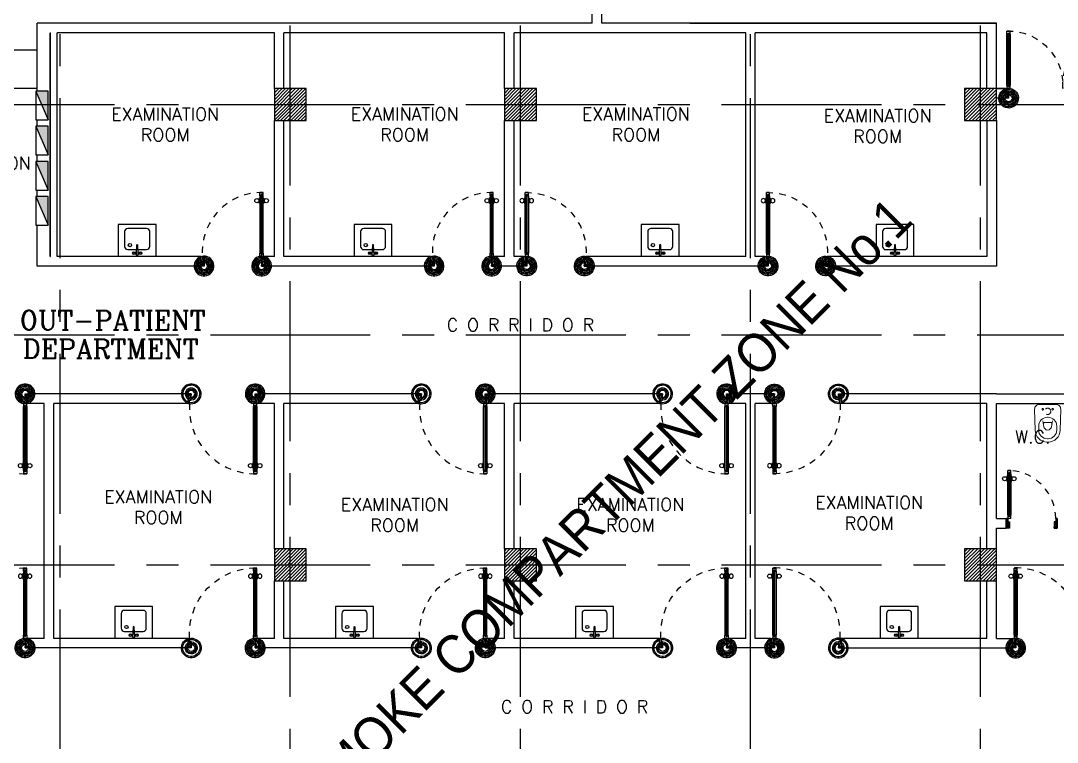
# Model space of a CAD drawing. Extents: x 417819.9 to 417911.9, y 43448 to 43539.2.
# Drawn here: x 417841.64 to 417857.86, y 43471.3 to 43482.59 of the extents above; entities that cross this region are included whole.
import ezdxf
from ezdxf.enums import TextEntityAlignment as Align

# ---------------------------------------------------------------- set-up
doc = ezdxf.new("R2010")
doc.units = 0
doc.header["$MEASUREMENT"] = 0
for name, pattern in [('CENTERX2', [4, 2.5, -0.5, 0.5, -0.5]), ('HIDDEN', [0.375, 0.25, -0.125]), ('HIDDEN2', [0.1875, 0.125, -0.0625])]:
    doc.linetypes.add(name, pattern=pattern)
doc.layers.get('0').update_dxf_attribs({"linetype": 'CONTINUOUS'})
for name, color, linetype in [('AXES', 11, 'CENTERX2'), ('COL', 2, 'CONTINUOUS'), ('COUNTER', 5, 'CONTINUOUS'), ('DOOR', 4, 'CONTINUOUS'), ('E-PANELBX', 3, 'CONTINUOUS'), ('FIX', 3, 'CONTINUOUS'), ('HAT', 8, 'CONTINUOUS'), ('ME-FIX', 3, 'CONTINUOUS'), ('RM-NAME', 2, 'CONTINUOUS'), ('TXT1', 2, 'CONTINUOUS'), ('WALL', 2, 'CONTINUOUS')]:
    doc.layers.add(name, color=color, linetype=linetype)
doc.styles.add('ROMANC', font='romanc', dxfattribs={"height": 0.1})
doc.styles.add('ROMANS', font='ROMANS.shx', dxfattribs={"width": 0.6})
doc.styles.add('TTXT', font='swisse.ttf', dxfattribs={"width": 0.6})

# ---------------------------------------------------------------- blocks, each defined once
blk = doc.blocks.new('A$C74DC60CF')
at = {"layer": 'DOOR', "color": 0, "linetype": 'ByBlock'}
for p, q in [((65, 1155), (65, 1090)), ((74, 1155), (65, 1155)), ((74, 1078), (74, 1168)), ((81, 1168), (74, 1168)), ((74, 1155), (74, 1090)), ((81, 1200), (81, 1250)), ((131, 1250), (81, 1250)), ((81, 1250), (131, 1250)), ((81, 1200), (98, 1200)), ((98, 1200), (98, 1220)), ((98, 1220), (114, 1220)), ((114, 1200), (114, 1220)), ((114, 1200), (131, 1200)), ((131, 1200), (131, 1250)), ((131, 1168), (138, 1168)), ((138, 1078), (138, 1168)), ((138, 1155), (138, 1090)), ((138, 1155), (147, 1155)), ((147, 1155), (147, 1090)), ((74, 1090), (65, 1090)), ((81, 1078), (74, 1078)), ((131, 1078), (138, 1078)), ((138, 1090), (147, 1090)), ((98, 200), (81, 200)), ((81, 200), (81, 150)), ((98, 180), (98, 200)), ((114, 180), (98, 180)), ((131, 200), (114, 200)), ((114, 200), (114, 180)), ((131, 150), (131, 200)), ((56, 150), (56, 0)), ((56, 150), (81, 150)), ((106, 0), (56, 0)), ((131, 150), (81, 150)), ((81, 150), (81, 100)), ((81, 100), (106, 100)), ((106, 100), (106, 0)), ((1131, 100), (1106, 100)), ((1106, 100), (1106, 0)), ((1131, 150), (1131, 100)), ((1156, 150), (1131, 150)), ((1156, 150), (1156, 0)), ((1156, 0), (1156, 150)), ((1106, 0), (1156, 0))]:
    blk.add_line(p, q, dxfattribs=at)
at = {"layer": 'DOOR', "linetype": 'ByBlock'}
for p, q in [((81, 200), (81, 1200)), ((98, 200), (98, 1200)), ((114, 200), (114, 1200)), ((131, 1200), (131, 200))]:
    blk.add_line(p, q, dxfattribs=at)
at = {"layer": 'DOOR', "color": 9, "linetype": 'ByBlock'}
for p, q in [((106, 0), (56, 114)), ((106, 0), (56, 40)), ((106, 0), (93, 100)), ((1106, 0), (1156, 114)), ((1106, 0), (1119, 100)), ((1106, 0), (1156, 40))]:
    blk.add_line(p, q, dxfattribs=at)
at = {"layer": 'DOOR', "color": 0, "linetype": 'ByBlock'}
for centre in [(32, 1123), (179, 1123)]:
    blk.add_circle(centre, 32.4, dxfattribs=at)
at = {"layer": 'DOOR', "linetype": 'HIDDEN', "ltscale": 0.5}
blk.add_arc((106, 223), 1028, 355.9414, 91.3941, dxfattribs=at)
at = {"layer": 'DOOR', "color": 9, "linetype": 'ByBlock'}
for centre, radius, start, end in [((106, 0), 154, 103.7142, 108.8947), ((106, 0), 134, 100.72, 111.8402), ((106, 0), 114, 102.6226, 115.9162), ((106, 0), 94.4, 90, 121.9818), ((106, 0), 74.4, 90, 132.2236), ((106, 0), 54.4, 90, 156.7926), ((106, 0), 34.4, 90, 180), ((106, 0), 14.4, 90, 180), ((1106, 0), 94.4, 58.0182, 90), ((1106, 0), 74.4, 47.7764, 90), ((1106, 0), 54.4, 23.2074, 90), ((1106, 0), 34.4, 0, 90), ((1106, 0), 14.4, 0, 90), ((1106, 0), 134, 68.1598, 79.28), ((1106, 0), 154, 71.1053, 76.2858)]:
    blk.add_arc(centre, radius, start, end, dxfattribs=at)
blk = doc.blocks.new('RM1')
at = {"layer": 'RM-NAME', "style": 'ROMANS'}
for tag, p in [('ROOMNAME1', (0, 324)), ('ROOMNAME2', (0, 0))]:
    blk.add_attdef(tag, text='', height=200, dxfattribs=at).set_placement(p, align=Align.MIDDLE)
blk = doc.blocks.new('*X763')
at = {"color": 0}
for p, q in [((49339, 17891), (49810, 18361)), ((49339, 17944), (49757, 18361)), ((49339, 17997), (49704, 18361)), ((49339, 18050), (49650, 18361)), ((49339, 18103), (49597, 18361)), ((49339, 18156), (49544, 18361)), ((49339, 18209), (49491, 18361)), ((49339, 18262), (49438, 18361)), ((49339, 18315), (49385, 18361)), ((49363, 17861), (49839, 18338)), ((49416, 17861), (49839, 18285)), ((49469, 17861), (49839, 18232)), ((49522, 17861), (49839, 18179)), ((49575, 17861), (49839, 18125)), ((49628, 17861), (49839, 18072)), ((49681, 17861), (49839, 18019)), ((49734, 17861), (49839, 17966)), ((49787, 17861), (49839, 17913))]:
    blk.add_line(p, q, dxfattribs=at)
blk = doc.blocks.new('COL50')
at = {"layer": 'COL'}
blk.add_lwpolyline([(-250, 250), (-250, -250), (250, -250), (250, 250)], close=True, dxfattribs=at)
blk = doc.blocks.new('*X762')
at = {"color": 0}
for p, q in [((49339, 25103), (49797, 25561)), ((49339, 25156), (49744, 25561)), ((49339, 25209), (49691, 25561)), ((49339, 25262), (49638, 25561)), ((49339, 25315), (49585, 25561)), ((49339, 25368), (49532, 25561)), ((49339, 25421), (49479, 25561)), ((49339, 25474), (49426, 25561)), ((49339, 25527), (49373, 25561)), ((49350, 25061), (49839, 25550)), ((49403, 25061), (49839, 25497)), ((49456, 25061), (49839, 25444)), ((49509, 25061), (49839, 25391)), ((49562, 25061), (49839, 25338)), ((49615, 25061), (49839, 25285)), ((49668, 25061), (49839, 25232)), ((49721, 25061), (49839, 25179)), ((49774, 25061), (49839, 25126)), ((49827, 25061), (49839, 25073))]:
    blk.add_line(p, q, dxfattribs=at)
blk = doc.blocks.new('*X768')
at = {"color": 0}
for p, q in [((38539, 17909), (38991, 18361)), ((38539, 17962), (38938, 18361)), ((38539, 18015), (38885, 18361)), ((38539, 18068), (38832, 18361)), ((38539, 18122), (38779, 18361)), ((38539, 18175), (38726, 18361)), ((38539, 18228), (38673, 18361)), ((38539, 18281), (38620, 18361)), ((38539, 18334), (38567, 18361)), ((38544, 17861), (39039, 18356)), ((38597, 17861), (39039, 18303)), ((38650, 17861), (39039, 18250)), ((38703, 17861), (39039, 18197)), ((38756, 17861), (39039, 18144)), ((38809, 17861), (39039, 18091)), ((38862, 17861), (39039, 18038)), ((38915, 17861), (39039, 17985)), ((38968, 17861), (39039, 17932)), ((39021, 17861), (39039, 17879))]:
    blk.add_line(p, q, dxfattribs=at)
blk = doc.blocks.new('*X769')
at = {"color": 0}
for p, q in [((38539, 25069), (39031, 25561)), ((38539, 25122), (38978, 25561)), ((38539, 25175), (38925, 25561)), ((38539, 25228), (38872, 25561)), ((38539, 25281), (38819, 25561)), ((38539, 25334), (38766, 25561)), ((38539, 25387), (38713, 25561)), ((38539, 25440), (38660, 25561)), ((38539, 25493), (38607, 25561)), ((38539, 25546), (38554, 25561)), ((38584, 25061), (39039, 25516)), ((38637, 25061), (39039, 25463)), ((38690, 25061), (39039, 25410)), ((38744, 25061), (39039, 25357)), ((38797, 25061), (39039, 25304)), ((38850, 25061), (39039, 25251)), ((38903, 25061), (39039, 25198)), ((38956, 25061), (39039, 25145)), ((39009, 25061), (39039, 25092))]:
    blk.add_line(p, q, dxfattribs=at)
blk = doc.blocks.new('*X767')
at = {"color": 0}
for p, q in [((42139, 17903), (42597, 18361)), ((42139, 17956), (42544, 18361)), ((42139, 18009), (42491, 18361)), ((42139, 18062), (42438, 18361)), ((42139, 18115), (42385, 18361)), ((42139, 18168), (42332, 18361)), ((42139, 18221), (42279, 18361)), ((42139, 18274), (42226, 18361)), ((42139, 18327), (42173, 18361)), ((42150, 17861), (42639, 18350)), ((42203, 17861), (42639, 18297)), ((42256, 17861), (42639, 18244)), ((42309, 17861), (42639, 18191)), ((42362, 17861), (42639, 18138)), ((42415, 17861), (42639, 18085)), ((42468, 17861), (42639, 18032)), ((42521, 17861), (42639, 17979)), ((42574, 17861), (42639, 17926)), ((42627, 17861), (42639, 17873))]:
    blk.add_line(p, q, dxfattribs=at)
blk = doc.blocks.new('*X766')
at = {"color": 0}
for p, q in [((42139, 25063), (42638, 25561)), ((42139, 25116), (42585, 25561)), ((42139, 25169), (42532, 25561)), ((42139, 25222), (42479, 25561)), ((42139, 25275), (42425, 25561)), ((42139, 25328), (42372, 25561)), ((42139, 25381), (42319, 25561)), ((42139, 25434), (42266, 25561)), ((42139, 25487), (42213, 25561)), ((42139, 25540), (42160, 25561)), ((42191, 25061), (42639, 25510)), ((42244, 25061), (42639, 25457)), ((42297, 25061), (42639, 25403)), ((42350, 25061), (42639, 25350)), ((42403, 25061), (42639, 25297)), ((42456, 25061), (42639, 25244)), ((42509, 25061), (42639, 25191)), ((42562, 25061), (42639, 25138)), ((42615, 25061), (42639, 25085))]:
    blk.add_line(p, q, dxfattribs=at)
blk = doc.blocks.new('WC')
at = {"layer": 'FIX', "lineweight": 20}
for p, q in [((339, 5), (339, -5)), ((395, 76), (490, 60)), ((475, 141), (538, 141)), ((534, 24), (540, 0)), ((540, 0), (534, -24)), ((674, 5), (674, -5)), ((490, -60), (395, -76)), ((538, -141), (475, -141)), ((213, -204), (210, -204))]:
    blk.add_line(p, q, dxfattribs=at)
at = {"layer": 'FIX', "linetype": 'Continuous', "lineweight": 20}
blk.add_line((420, -47), (420, 45), dxfattribs=at)
at = {"layer": 'FIX', "lineweight": 20}
for points in [[(210, -204, -0.414214), (137, -131), (137, 0), (137, 131, -0.414214), (210, 204)], [(727, -5), (727, 5, 0.414214), (538, 194), (210, 204)], [(727, 5), (727, -5, -0.414214), (538, -194), (210, -204)]]:
    blk.add_lwpolyline(points, format="xyb", dxfattribs=at)
at = {"layer": 'FIX', "linetype": 'HIDDEN2', "lineweight": 20, "ltscale": 0.3}
blk.add_circle((245, 0), 49.8, dxfattribs=at)
at = {"layer": 'FIX', "linetype": 'HIDDEN', "lineweight": 20, "ltscale": 0.05}
for centre in [(213, 78), (213, -77)]:
    blk.add_circle(centre, 11.6, dxfattribs=at)
at = {"layer": 'FIX', "lineweight": 20}
for centre, radius, start, end in [((475, 5), 136, 90, 180), ((464, -18), 82, 51.0758, 71.504), ((473, -7), 68.2, 27.1532, 51.0758), ((538, 5), 136, 360, 90), ((475, -5), 136, 180, 270), ((464, 18), 82, 288.496, 308.9242), ((473, 7), 68.2, 308.9242, 332.8468), ((538, -5), 136, 270, 0)]:
    blk.add_arc(centre, radius, start, end, dxfattribs=at)
at = {"layer": 'FIX', "linetype": 'Continuous', "lineweight": 20}
for centre, start, end in [((443, 46), 88.3879, 182.3338), ((442, -46), 177.6662, 271.6121)]:
    blk.add_arc(centre, 22.3, start, end, dxfattribs=at)
blk = doc.blocks.new('A$C272A55A0')
at = {"layer": 'DOOR', "color": 0, "linetype": 'ByBlock'}
for p, q in [((0, 900), (0, 1050)), ((50, 1050), (0, 1050)), ((50, 950), (50, 1050)), ((1750, 950), (1750, 1050)), ((1750, 1050), (1800, 1050)), ((1800, 1050), (1800, 900)), ((0, 900), (25, 900)), ((25, 950), (50, 950)), ((25, 900), (25, 950)), ((75, 900), (25, 900)), ((25, 850), (25, 900)), ((42, 850), (25, 850)), ((58, 870), (42, 870)), ((42, 870), (42, 850)), ((58, 850), (58, 870)), ((75, 850), (58, 850)), ((75, 900), (75, 850)), ((1725, 900), (1775, 900)), ((1725, 900), (1725, 850)), ((1725, 850), (1742, 850)), ((1742, 870), (1758, 870)), ((1742, 850), (1742, 870)), ((1775, 950), (1750, 950)), ((1758, 870), (1758, 850)), ((1758, 850), (1775, 850)), ((1775, 900), (1775, 950)), ((1800, 900), (1775, 900)), ((1775, 850), (1775, 900)), ((1725, 173), (1718, 173)), ((1718, 173), (1718, 83)), ((1775, 173), (1782, 173)), ((1782, 173), (1782, 83)), ((25, 50), (42, 50)), ((25, 50), (25, 0)), ((25, 0), (75, 0)), ((75, 0), (25, 0)), ((42, 50), (42, 30)), ((42, 30), (58, 30)), ((58, 50), (75, 50)), ((58, 50), (58, 30)), ((75, 50), (75, 0)), ((1718, 160), (1709, 160)), ((1709, 95), (1709, 160)), ((1718, 95), (1709, 95)), ((1718, 95), (1718, 160)), ((1725, 83), (1718, 83)), ((1742, 50), (1725, 50)), ((1725, 50), (1725, 0)), ((1775, 0), (1725, 0)), ((1725, 0), (1775, 0)), ((1742, 50), (1742, 30)), ((1758, 30), (1742, 30)), ((1775, 50), (1758, 50)), ((1758, 50), (1758, 30)), ((1775, 83), (1782, 83)), ((1775, 50), (1775, 0)), ((1782, 160), (1791, 160)), ((1782, 95), (1782, 160)), ((1782, 95), (1791, 95)), ((1791, 95), (1791, 160))]:
    blk.add_line(p, q, dxfattribs=at)
at = {"layer": 'DOOR', "color": 9, "linetype": 'ByBlock'}
for p, q in [((50, 1050), (0, 1010)), ((50, 1050), (0, 937)), ((50, 1050), (37, 950)), ((1750, 1050), (1800, 1010)), ((1750, 1050), (1800, 937)), ((1750, 1050), (1763, 950))]:
    blk.add_line(p, q, dxfattribs=at)
at = {"layer": 'DOOR', "linetype": 'ByBlock'}
for p, q in [((25, 850), (25, 50)), ((42, 850), (42, 50)), ((58, 850), (58, 50)), ((75, 50), (75, 850)), ((1725, 50), (1725, 850)), ((1742, 850), (1742, 50)), ((1758, 850), (1758, 50)), ((1775, 850), (1775, 50))]:
    blk.add_line(p, q, dxfattribs=at)
at = {"layer": 'DOOR', "color": 0, "linetype": 'ByBlock'}
for centre in [(1676, 128), (1824, 128)]:
    blk.add_circle(centre, 32.4, dxfattribs=at)
at = {"layer": 'DOOR', "color": 9, "linetype": 'ByBlock'}
for centre, radius, start, end in [((50, 1050), 54.4, 203.2074, 270), ((50, 1050), 74.4, 227.7764, 270), ((50, 1050), 34.4, 180, 270), ((50, 1050), 14.4, 180, 270), ((1750, 1050), 14.4, 270, 0), ((1750, 1050), 34.4, 270, 0), ((1750, 1050), 54.4, 270, 336.7926), ((1750, 1050), 74.4, 270, 312.2236), ((50, 1050), 94.4, 238.0182, 270), ((50, 1050), 114, 244.0838, 257.3774), ((50, 1050), 134, 248.1598, 259.28), ((50, 1050), 154, 251.1053, 256.2858), ((1750, 1050), 94.4, 270, 301.9818), ((1750, 1050), 114, 282.6226, 295.9162), ((1750, 1050), 134, 280.72, 291.8402), ((1750, 1050), 154, 283.7142, 288.8947)]:
    blk.add_arc(centre, radius, start, end, dxfattribs=at)
at = {"layer": 'DOOR', "linetype": 'HIDDEN', "ltscale": 0.5}
for centre, start, end in [((50, 851), 268.3174, 3.2965), ((1750, 851), 176.7035, 271.6826)]:
    blk.add_arc(centre, 851, start, end, dxfattribs=at)
at = {"layer": 'WALL', "linetype": 'ByBlock'}
blk.add_line((1800, 900), (1800, 1050), dxfattribs=at)
blk = doc.blocks.new('DOOR80')
at = {"layer": 'DOOR', "color": 7, "linetype": 'ByBlock'}
for p, q in [((-150, 800), (0, 800)), ((-150, 800), (-150, 775)), ((0, 800), (-150, 800)), ((-150, 775), (-100, 775)), ((0, 750), (-114, 800)), ((-100, 775), (-100, 750)), ((0, 750), (-100, 763)), ((-100, 750), (0, 750)), ((0, 750), (-40, 800)), ((0, 750), (0, 800)), ((-850, 75), (-900, 75)), ((-900, 75), (-900, 25)), ((-900, 25), (-900, 75)), ((-850, 25), (-900, 25)), ((-850, 58), (-870, 58)), ((-870, 42), (-870, 58)), ((-850, 42), (-870, 42)), ((-850, 58), (-850, 75)), ((-850, 25), (-850, 42)), ((-727, 82), (-817, 82)), ((-817, 75), (-817, 82)), ((-817, 25), (-817, 18)), ((-727, 18), (-817, 18)), ((-805, 91), (-740, 91)), ((-805, 82), (-805, 91)), ((-805, 82), (-740, 82)), ((-805, 18), (-740, 18)), ((-805, 18), (-805, 9)), ((-805, 9), (-740, 9)), ((-740, 82), (-740, 91)), ((-740, 18), (-740, 9)), ((-727, 75), (-727, 82)), ((-727, 25), (-727, 18)), ((-150, 75), (-200, 75)), ((-200, 75), (-200, 58)), ((-200, 58), (-180, 58)), ((-180, 42), (-200, 42)), ((-200, 42), (-200, 25)), ((-200, 25), (-150, 25)), ((-180, 58), (-180, 42)), ((-150, 75), (-150, 25)), ((-150, 25), (-100, 25)), ((-150, 0), (-150, 25)), ((0, 0), (-150, 0)), ((0, 50), (-114, 0)), ((-100, 25), (-100, 50)), ((0, 50), (-100, 37)), ((-100, 50), (0, 50)), ((0, 50), (-40, 0)), ((0, 50), (0, 0))]:
    blk.add_line(p, q, dxfattribs=at)
at = {"layer": 'DOOR', "linetype": 'ByBlock'}
for p, q in [((-850, 75), (-200, 75)), ((-200, 58), (-850, 58)), ((-200, 42), (-850, 42)), ((-200, 25), (-850, 25))]:
    blk.add_line(p, q, dxfattribs=at)
at = {"layer": 'DOOR', "color": 7, "linetype": 'ByBlock'}
for centre in [(-772, 124), (-772, -24)]:
    blk.add_circle(centre, 32.4, dxfattribs=at)
at = {"layer": 'DOOR', "linetype": 'HIDDEN', "ltscale": 0.5}
blk.add_arc((-149, 23), 752, 90.0695, 176.0204, dxfattribs=at)
at = {"layer": 'DOOR', "color": 7, "linetype": 'ByBlock'}
for centre, radius, start, end in [((0, 750), 154, 161.1053, 166.2858), ((0, 750), 134, 158.1598, 169.28), ((0, 750), 94.4, 148.0182, 180), ((0, 750), 74.4, 137.7764, 180), ((0, 750), 54.4, 113.2074, 180), ((0, 750), 34.4, 90, 180), ((0, 750), 14.4, 90, 180), ((0, 50), 154, 193.7142, 198.8947), ((0, 50), 134, 190.72, 201.8402), ((0, 50), 114, 192.6226, 205.9162), ((0, 50), 94.4, 180, 211.9818), ((0, 50), 74.4, 180, 222.2236), ((0, 50), 54.4, 180, 246.7926), ((0, 50), 34.4, 180, 270), ((0, 50), 14.4, 180, 270)]:
    blk.add_arc(centre, radius, start, end, dxfattribs=at)
blk = doc.blocks.new('E-PBX')
at = {"layer": 'E-PANELBX'}
h = blk.add_hatch(color=256, dxfattribs=at)
h.paths.add_polyline_path([(34, 190), (-225, 190), (34, 81)])
h.paths.add_polyline_path([(225, 190), (34, 190), (34, 81), (225, 0)])
blk.add_line((225, 0), (-225, 190), dxfattribs=at)
blk.add_lwpolyline([(-225, 190), (225, 190), (225, 0), (-225, 0)], close=True, dxfattribs=at)
blk = doc.blocks.new('A$C24ED45A6')
at = {"layer": 'DOOR', "color": 0, "linetype": 'ByBlock'}
for p, q in [((925, 1100), (925, 1150)), ((925, 1150), (975, 1150)), ((975, 1150), (925, 1150)), ((975, 1100), (975, 1150)), ((909, 1055), (909, 990)), ((918, 1055), (909, 1055)), ((918, 990), (909, 990)), ((918, 978), (918, 1068)), ((925, 1068), (918, 1068)), ((918, 1055), (918, 990)), ((925, 978), (918, 978)), ((942, 1100), (925, 1100)), ((942, 1100), (942, 1120)), ((958, 1120), (942, 1120)), ((958, 1100), (958, 1120)), ((975, 1100), (958, 1100)), ((975, 1068), (982, 1068)), ((975, 978), (982, 978)), ((982, 978), (982, 1068)), ((982, 1055), (982, 990)), ((982, 1055), (991, 1055)), ((982, 990), (991, 990)), ((991, 1055), (991, 990)), ((925, 150), (925, 200)), ((925, 200), (942, 200)), ((942, 200), (942, 180)), ((942, 180), (958, 180)), ((958, 180), (958, 200)), ((958, 200), (975, 200)), ((975, 200), (975, 150)), ((0, 0), (0, 150)), ((0, 150), (25, 150)), ((50, 0), (0, 0)), ((25, 150), (25, 100)), ((25, 100), (50, 100)), ((50, 100), (50, 0)), ((925, 150), (975, 150)), ((975, 100), (950, 100)), ((950, 100), (950, 0)), ((1000, 150), (975, 150)), ((975, 150), (975, 100)), ((1000, 150), (1000, 0)), ((950, 0), (1000, 0))]:
    blk.add_line(p, q, dxfattribs=at)
at = {"layer": 'DOOR', "linetype": 'ByBlock'}
for p, q in [((925, 1100), (925, 200)), ((942, 200), (942, 1100)), ((958, 200), (958, 1100)), ((975, 200), (975, 1100))]:
    blk.add_line(p, q, dxfattribs=at)
at = {"layer": 'DOOR', "color": 9, "linetype": 'ByBlock'}
for p, q in [((50, 0), (0, 114)), ((50, 0), (0, 40)), ((50, 0), (37, 100)), ((950, 0), (1000, 114)), ((950, 0), (963, 100)), ((950, 0), (1000, 40))]:
    blk.add_line(p, q, dxfattribs=at)
at = {"layer": 'DOOR', "color": 0, "linetype": 'ByBlock'}
for centre in [(876, 1023), (1024, 1023)]:
    blk.add_circle(centre, 32.4, dxfattribs=at)
at = {"layer": 'DOOR', "linetype": 'HIDDEN', "ltscale": 0.5}
blk.add_arc((950, 222), 928, 88.456, 184.4816, dxfattribs=at)
at = {"layer": 'DOOR', "color": 9, "linetype": 'ByBlock'}
for centre, radius, start, end in [((50, 0), 154, 103.7142, 108.8947), ((50, 0), 134, 100.72, 111.8402), ((50, 0), 114, 102.6226, 115.9162), ((50, 0), 94.4, 90, 121.9818), ((50, 0), 74.4, 90, 132.2236), ((50, 0), 54.4, 90, 156.7926), ((50, 0), 34.4, 90, 180), ((50, 0), 14.4, 90, 180), ((950, 0), 94.4, 58.0182, 90), ((950, 0), 74.4, 47.7764, 90), ((950, 0), 54.4, 23.2074, 90), ((950, 0), 34.4, 0, 90), ((950, 0), 14.4, 0, 90), ((950, 0), 134, 68.1598, 79.28), ((950, 0), 114, 64.0838, 77.3774), ((950, 0), 154, 71.1053, 76.2858)]:
    blk.add_arc(centre, radius, start, end, dxfattribs=at)
at = {"layer": 'WALL'}
blk.add_line((1000, 0), (1000, 150), dxfattribs=at)
blk = doc.blocks.new('A$C180A3EE7')
at = {"layer": 'ME-FIX'}
blk.add_lwpolyline([(0.593, 0), (0.593, 0.5), (0, 0.5), (0, 0)], dxfattribs=at)
blk.add_lwpolyline([(0.309, 0.107), (0.443, 0.107, 0.414214), (0.493, 0.157), (0.493, 0.388, 0.414214), (0.443, 0.438), (0.15, 0.438, 0.414214), (0.1, 0.388), (0.1, 0.157, 0.414214), (0.15, 0.107), (0.284, 0.107)], format="xyb", dxfattribs=at)
blk.add_lwpolyline([(0.28, 0.019), (0.312, 0.019), (0.306, 0.174, 1), (0.286, 0.174)], format="xyb", close=True, dxfattribs=at)
for centre, radius in [((0.182, 0.177), 0.0255), ((0.247, 0.05), 0.0217), ((0.247, 0.05), 0.014), ((0.346, 0.05), 0.0217), ((0.346, 0.05), 0.014)]:
    blk.add_circle(centre, radius, dxfattribs=at)

msp = doc.modelspace()

# ---------------------------------------------------------------- linework, layer by layer
at = {"layer": 'AXES'}
for p, q in [((417845.8566, 43460.01), (417845.8566, 43538.4875)), ((417849.4566, 43460.01), (417849.4566, 43538.4875)), ((417856.6566, 43460.01), (417856.6566, 43538.4875)), ((417842.2566, 43466.8743), (417842.2566, 43525.6943)), ((417853.0566, 43466.8743), (417853.0566, 43525.6943)), ((417820.6052, 43481.2743), (417889.6966, 43481.2743)), ((417820.6052, 43477.6743), (417889.6966, 43477.6743)), ((417820.6052, 43474.0743), (417889.6966, 43474.0743))]:
    msp.add_line(p, q, dxfattribs=at)
at = {"layer": 'COUNTER'}
for p, q in [((417841.8966, 43482.1242), (417839.0066, 43482.1242)), ((417841.8966, 43481.5242), (417839.2551, 43481.5242))]:
    msp.add_line(p, q, dxfattribs=at)
at = {"layer": 'ME-FIX'}
msp.add_lwpolyline([(417843.7568, 43478.8993), (417843.7568, 43479.3993), (417843.1642, 43479.3993), (417843.1642, 43478.8993)], dxfattribs=at)
msp.add_lwpolyline([(417843.4731, 43479.0066), (417843.607, 43479.0066, 0.4142136), (417843.6568, 43479.0565), (417843.6568, 43479.2876, 0.4142136), (417843.607, 43479.3375), (417843.314, 43479.3375, 0.4142136), (417843.2642, 43479.2876), (417843.2642, 43479.0565, 0.4142136), (417843.314, 43479.0066), (417843.4479, 43479.0066)], format="xyb", dxfattribs=at)
msp.add_lwpolyline([(417843.4445, 43478.9185), (417843.4765, 43478.9185), (417843.4705, 43479.0737, 1), (417843.4505, 43479.0737)], format="xyb", close=True, dxfattribs=at)
for centre, radius in [((417843.346, 43479.0761), 0.0255), ((417843.4107, 43478.9495), 0.0217), ((417843.4107, 43478.9495), 0.014), ((417843.5103, 43478.9495), 0.0217), ((417843.5103, 43478.9495), 0.014)]:
    msp.add_circle(centre, radius, dxfattribs=at)
at = {"layer": 'WALL'}
for p, q in [((417850.5816, 43482.5493), (417850.5816, 43482.7743)), ((417850.7316, 43482.5493), (417850.7316, 43482.7743)), ((417850.4066, 43482.5493), (417841.8966, 43482.5493)), ((417841.8966, 43481.4868), (417841.8966, 43482.5493)), ((417850.5816, 43482.5493), (417850.3816, 43482.5493)), ((417856.9066, 43482.5493), (417850.7316, 43482.5493)), ((417852.1066, 43482.5493), (417856.9066, 43482.5493)), ((417856.9066, 43481.5243), (417856.9066, 43482.5493)), ((417842.0966, 43478.8993), (417842.0966, 43482.3993)), ((417842.0966, 43482.3993), (417842.1066, 43482.3993)), ((417842.1066, 43478.8993), (417842.1066, 43482.3993)), ((417845.6066, 43482.3993), (417842.2066, 43482.3993)), ((417842.2066, 43478.8993), (417842.2066, 43482.3993)), ((417845.6066, 43481.5243), (417845.6066, 43482.3993)), ((417849.2066, 43482.3993), (417845.7566, 43482.3993)), ((417845.7566, 43481.5243), (417845.7566, 43482.3993)), ((417849.2066, 43481.5243), (417849.2066, 43482.3993)), ((417852.9816, 43482.3993), (417849.3566, 43482.3993)), ((417849.3566, 43481.5243), (417849.3566, 43482.3993)), ((417852.9816, 43478.8993), (417852.9816, 43482.3993)), ((417856.7566, 43482.3993), (417853.1316, 43482.3993)), ((417853.1316, 43478.8993), (417853.1316, 43482.3993)), ((417856.7566, 43481.5243), (417856.7566, 43482.3993)), ((417856.9066, 43481.5243), (417857.0441, 43481.5243)), ((417857.0441, 43481.5243), (417856.9066, 43481.5243)), ((417857.0441, 43481.5243), (417857.0441, 43481.3743)), ((417857.0441, 43481.3743), (417856.9066, 43481.3743)), ((417856.9816, 43481.3743), (417857.0441, 43481.3743)), ((417841.8966, 43480.9368), (417841.8966, 43481.0368)), ((417845.6066, 43478.8993), (417845.6066, 43481.0243)), ((417845.7566, 43478.8993), (417845.7566, 43481.0243)), ((417849.2066, 43478.8993), (417849.2066, 43481.0243)), ((417849.3566, 43478.8993), (417849.3566, 43481.0243)), ((417856.7566, 43481.0243), (417856.7566, 43478.8993)), ((417856.9066, 43481.0243), (417856.9066, 43478.7493)), ((417841.8966, 43480.3868), (417841.8966, 43480.4868)), ((417841.8966, 43479.8368), (417841.8966, 43479.9368)), ((417841.8966, 43478.7493), (417841.8966, 43479.3868)), ((417842.0966, 43478.8993), (417842.1066, 43478.8993)), ((417844.4566, 43478.8993), (417842.2066, 43478.8993)), ((417844.4566, 43478.8993), (417844.4566, 43478.7493)), ((417845.4566, 43478.8993), (417845.4566, 43478.7493)), ((417845.6066, 43478.8993), (417845.4566, 43478.8993)), ((417845.6066, 43478.8993), (417845.4566, 43478.8993)), ((417848.0566, 43478.8993), (417845.7566, 43478.8993)), ((417848.0566, 43478.8993), (417848.0566, 43478.7493)), ((417849.2066, 43478.8993), (417849.0566, 43478.8993)), ((417849.2066, 43478.8993), (417849.0566, 43478.8993)), ((417849.0566, 43478.8993), (417849.0566, 43478.7493)), ((417849.5066, 43478.8993), (417849.3566, 43478.8993)), ((417849.5066, 43478.8993), (417849.3566, 43478.8993)), ((417849.5066, 43478.8993), (417849.5066, 43478.7493)), ((417852.9816, 43478.8993), (417850.5066, 43478.8993)), ((417850.5066, 43478.8993), (417850.5066, 43478.7493)), ((417853.2816, 43478.8993), (417853.1316, 43478.8993)), ((417853.2816, 43478.7493), (417853.2816, 43478.8993)), ((417856.7566, 43478.8993), (417854.2816, 43478.8993)), ((417854.2816, 43478.7493), (417854.2816, 43478.8993)), ((417844.4566, 43478.7493), (417841.8966, 43478.7493)), ((417848.0566, 43478.7493), (417845.4566, 43478.7493)), ((417849.5066, 43478.7493), (417849.0566, 43478.7493)), ((417853.2816, 43478.7493), (417850.5066, 43478.7493)), ((417856.9066, 43478.7493), (417854.2816, 43478.7493)), ((417842.0066, 43476.7493), (417841.7566, 43476.7493)), ((417841.7566, 43476.5993), (417841.7566, 43476.7493)), ((417844.2566, 43476.7493), (417842.0066, 43476.7493)), ((417844.2566, 43476.5993), (417844.2566, 43476.7493)), ((417847.8566, 43476.7493), (417845.3566, 43476.7493)), ((417845.3566, 43476.5993), (417845.3566, 43476.7493)), ((417847.8566, 43476.5993), (417847.8566, 43476.7493)), ((417851.6316, 43476.7493), (417848.9566, 43476.7493)), ((417848.9566, 43476.5993), (417848.9566, 43476.7493)), ((417851.6316, 43476.5993), (417851.6316, 43476.7493)), ((417853.3816, 43476.7493), (417852.7316, 43476.7493)), ((417852.7316, 43476.5993), (417852.7316, 43476.7493)), ((417853.3816, 43476.5993), (417853.3816, 43476.7493)), ((417856.9066, 43476.7493), (417854.4816, 43476.7493)), ((417854.4816, 43476.5993), (417854.4816, 43476.7493)), ((417856.9066, 43476.7493), (417866.3516, 43476.7493)), ((417842.0066, 43476.5993), (417841.7566, 43476.5993)), ((417842.0066, 43472.9243), (417842.0066, 43476.5993)), ((417842.0066, 43476.4493), (417842.0066, 43476.5993)), ((417842.1566, 43472.9243), (417842.1566, 43476.5993)), ((417844.2566, 43476.5993), (417842.1566, 43476.5993)), ((417845.6066, 43476.5993), (417845.3566, 43476.5993)), ((417845.6066, 43474.3243), (417845.6066, 43476.5993)), ((417845.6066, 43476.4493), (417845.6066, 43476.5993)), ((417845.7566, 43474.3243), (417845.7566, 43476.5993)), ((417847.8566, 43476.5993), (417845.7566, 43476.5993)), ((417845.7566, 43476.4493), (417845.7566, 43476.5993)), ((417849.2066, 43476.5993), (417848.9566, 43476.5993)), ((417849.2066, 43474.3243), (417849.2066, 43476.5993)), ((417849.3566, 43474.3243), (417849.3566, 43476.5993)), ((417851.6316, 43476.5993), (417849.3566, 43476.5993)), ((417852.9816, 43476.5993), (417852.7316, 43476.5993)), ((417852.9816, 43472.9243), (417852.9816, 43476.5993)), ((417853.1316, 43472.9243), (417853.1316, 43476.5993)), ((417853.3816, 43476.5993), (417853.1316, 43476.5993)), ((417853.3816, 43476.5993), (417853.3816, 43476.5993)), ((417856.7566, 43476.5993), (417854.4816, 43476.5993)), ((417854.4816, 43476.5993), (417854.4816, 43476.5993)), ((417856.7566, 43474.3243), (417856.7566, 43476.5993)), ((417856.9066, 43474.7993), (417856.9066, 43476.5993)), ((417856.9066, 43476.5993), (417858.5066, 43476.5993)), ((417856.9066, 43474.7993), (417857.0566, 43474.7993)), ((417857.0566, 43474.7993), (417857.0566, 43474.6493)), ((417857.0566, 43474.6493), (417857.0566, 43474.7993)), ((417856.9066, 43474.3243), (417856.9066, 43474.6493)), ((417856.9066, 43474.6493), (417857.0566, 43474.6493)), ((417845.6066, 43472.9243), (417845.6066, 43473.8243)), ((417845.7566, 43472.9243), (417845.7566, 43473.8243)), ((417849.2066, 43472.9243), (417849.2066, 43473.8243)), ((417849.3566, 43472.9243), (417849.3566, 43473.8243)), ((417856.7566, 43472.9243), (417856.7566, 43473.8243)), ((417856.9066, 43472.9243), (417856.9066, 43473.8243)), ((417842.0066, 43472.9243), (417841.7566, 43472.9243)), ((417841.7566, 43472.9243), (417841.7566, 43472.7743)), ((417844.2566, 43472.9243), (417842.1566, 43472.9243)), ((417844.2566, 43472.9243), (417844.2566, 43472.7743)), ((417845.6066, 43472.9243), (417845.3566, 43472.9243)), ((417845.3566, 43472.9243), (417845.3566, 43472.7743)), ((417847.8566, 43472.9243), (417845.7566, 43472.9243)), ((417847.8566, 43472.9243), (417847.8566, 43472.7743)), ((417849.2066, 43472.9243), (417848.9566, 43472.9243)), ((417848.9566, 43472.9243), (417848.9566, 43472.7743)), ((417849.2066, 43472.9243), (417849.0566, 43472.9243)), ((417851.6316, 43472.9243), (417849.3566, 43472.9243)), ((417849.5066, 43472.9243), (417849.3566, 43472.9243)), ((417851.6316, 43472.9243), (417851.6316, 43472.7743)), ((417852.9816, 43472.9243), (417852.7316, 43472.9243)), ((417852.7316, 43472.9243), (417852.7316, 43472.7743)), ((417853.3816, 43472.9243), (417853.1316, 43472.9243)), ((417853.3816, 43472.7743), (417853.3816, 43472.9243)), ((417856.7566, 43472.9243), (417854.4816, 43472.9243)), ((417854.4816, 43472.7743), (417854.4816, 43472.9243)), ((417856.9066, 43472.9243), (417857.1566, 43472.9243)), ((417857.1566, 43472.7743), (417857.1566, 43472.9243)), ((417844.2566, 43472.7743), (417841.7566, 43472.7743)), ((417847.8566, 43472.7743), (417845.3566, 43472.7743)), ((417851.6316, 43472.7743), (417848.9566, 43472.7743)), ((417853.3816, 43472.7743), (417852.7316, 43472.7743)), ((417854.4816, 43472.7743), (417857.1566, 43472.7743))]:
    msp.add_line(p, q, dxfattribs=at)

# ---------------------------------------------------------------- block references
at = {"layer": 'COL', "xscale": 0.001000000047497451, "yscale": 0.0009999999892897904, "zscale": 0.001}
for p in [(417845.8566, 43481.2743), (417849.4566, 43481.2743), (417856.6566, 43481.2743), (417845.8566, 43474.0743), (417849.4566, 43474.0743), (417856.6566, 43474.0743)]:
    msp.add_blockref('COL50', p, dxfattribs=at)
at = {"layer": 'DOOR', "color": 0, "yscale": 0.0009999999892897904, "zscale": 0.001, "rotation": 180}
for name, p, xscale in [('A$C272A55A0', (417857.0441, 43482.4247), -0.001000000047497451), ('A$C74DC60CF', (417841.8125, 43476.7493), 0.001000000047497451), ('A$C74DC60CF', (417845.4125, 43476.7493), 0.001000000047497451), ('A$C74DC60CF', (417849.0125, 43476.7493), 0.001000000047497451), ('A$C74DC60CF', (417852.7875, 43476.7493), 0.001000000047497451), ('A$C74DC60CF', (417853.3257, 43476.7493), -0.001000000047497451)]:
    msp.add_blockref(name, p, dxfattribs=dict(at, xscale=xscale))
at = {"layer": 'DOOR', "color": 0, "yscale": 0.0009999999892897904, "zscale": 0.001}
for name, p, xscale in [('A$C24ED45A6', (417844.4566, 43478.7493), 0.001000000047497451), ('A$C24ED45A6', (417848.0566, 43478.7493), 0.001000000047497451), ('A$C24ED45A6', (417850.5066, 43478.7493), -0.001000000047497451), ('A$C24ED45A6', (417854.2816, 43478.7493), -0.001000000047497451), ('A$C74DC60CF', (417841.8125, 43472.7743), -0.001000000047497451), ('A$C74DC60CF', (417845.4125, 43472.7743), -0.001000000047497451), ('A$C74DC60CF', (417849.0125, 43472.7743), -0.001000000047497451), ('A$C74DC60CF', (417852.7875, 43472.7743), -0.001000000047497451), ('A$C74DC60CF', (417853.3257, 43472.7743), 0.001000000047497451), ('A$C74DC60CF', (417857.1007, 43472.7743), 0.001000000047497451)]:
    msp.add_blockref(name, p, dxfattribs=dict(at, xscale=xscale))
at = {"layer": 'DOOR', "xscale": 0.0009999999892897904, "yscale": 0.0009999999892897904, "zscale": 0.001, "rotation": 270}
msp.add_blockref('DOOR80', (417857.0566, 43474.6493), dxfattribs=at)
at = {"layer": 'E-PANELBX', "xscale": -0.0009999999892897904, "yscale": 0.0009999999892897904, "zscale": 0.001, "rotation": 270}
for p in [(417841.8766, 43481.2618), (417841.8766, 43480.7118), (417841.8766, 43480.1618), (417841.8766, 43479.6118)]:
    msp.add_blockref('E-PBX', p, dxfattribs=at)
at = {"layer": 'HAT', "xscale": 0.001000000047497451, "yscale": 0.0009999999892897904, "zscale": 0.001}
for name in ['*X769', '*X766', '*X762', '*X768', '*X767', '*X763']:
    msp.add_blockref(name, (417807.0674, 43455.9633), dxfattribs=at)
at = {"layer": 'HAT'}
ref = msp.add_blockref('RM1', (417843.8986, 43480.8013), dxfattribs=dict(at, xscale=0.001000000047497451, yscale=0.0009999999892897904, zscale=0.001))
ref.add_attrib('ROOMNAME2', 'ROOM', dxfattribs={"layer": 'RM-NAME', "height": 0.2, "style": 'ROMANS'}).set_placement((417843.8986, 43480.8013), align=Align.MIDDLE)
ref.add_attrib('ROOMNAME1', 'EXAMINATION', dxfattribs={"layer": 'RM-NAME', "height": 0.2, "style": 'ROMANS'}).set_placement((417843.8986, 43481.1251), align=Align.MIDDLE)
ref = msp.add_blockref('RM1', (417847.6463, 43480.8031), dxfattribs=dict(at, xscale=0.001000000047497451, yscale=0.0009999999892897904, zscale=0.001))
ref.add_attrib('ROOMNAME2', 'ROOM', dxfattribs={"layer": 'RM-NAME', "height": 0.2, "style": 'ROMANS'}).set_placement((417847.6463, 43480.8031), align=Align.MIDDLE)
ref.add_attrib('ROOMNAME1', 'EXAMINATION', dxfattribs={"layer": 'RM-NAME', "height": 0.2, "style": 'ROMANS'}).set_placement((417847.6463, 43481.1269), align=Align.MIDDLE)
ref = msp.add_blockref('RM1', (417851.2636, 43480.8032), dxfattribs=dict(at, xscale=0.001000000047497451, yscale=0.0009999999892897904, zscale=0.001))
ref.add_attrib('ROOMNAME2', 'ROOM', dxfattribs={"layer": 'RM-NAME', "height": 0.2, "style": 'ROMANS'}).set_placement((417851.2636, 43480.8032), align=Align.MIDDLE)
ref.add_attrib('ROOMNAME1', 'EXAMINATION', dxfattribs={"layer": 'RM-NAME', "height": 0.2, "style": 'ROMANS'}).set_placement((417851.2636, 43481.127), align=Align.MIDDLE)
ref = msp.add_blockref('RM1', (417855.0451, 43480.7776), dxfattribs=dict(at, xscale=0.001000000047497451, yscale=0.0009999999892897904, zscale=0.001))
ref.add_attrib('ROOMNAME2', 'ROOM', dxfattribs={"layer": 'RM-NAME', "height": 0.2, "style": 'ROMANS'}).set_placement((417855.0451, 43480.7776), align=Align.MIDDLE)
ref.add_attrib('ROOMNAME1', 'EXAMINATION', dxfattribs={"layer": 'RM-NAME', "height": 0.2, "style": 'ROMANS'}).set_placement((417855.0451, 43481.1014), align=Align.MIDDLE)
ref = msp.add_blockref('RM1', (417841.1411, 43480.0343), dxfattribs=dict(at, xscale=0.001000000047497451, yscale=0.0009999999892897904, zscale=0.001))
ref.add_attrib('ROOMNAME2', 'DESK', dxfattribs={"layer": 'RM-NAME', "height": 0.2, "style": 'ROMANS'}).set_placement((417841.1411, 43480.0343), align=Align.MIDDLE)
ref.add_attrib('ROOMNAME1', 'RECEPTION ', dxfattribs={"layer": 'RM-NAME', "height": 0.2, "style": 'ROMANS'}).set_placement((417841.1411, 43480.3581), align=Align.MIDDLE)
ref = msp.add_blockref('RM1', (417857.4729, 43476.0754), dxfattribs=dict(at, xscale=0.001000000047497451, yscale=0.0009999999892897904, zscale=0.001))
ref.add_attrib('ROOMNAME2', 'W.C.', dxfattribs={"layer": 'RM-NAME', "height": 0.2, "style": 'ROMANS'}).set_placement((417857.4729, 43476.0754), align=Align.MIDDLE)
ref = msp.add_blockref('RM1', (417843.7898, 43474.815), dxfattribs=dict(at, xscale=0.001000000047497451, yscale=0.0009999999892897904, zscale=0.001))
ref.add_attrib('ROOMNAME2', 'ROOM', dxfattribs={"layer": 'RM-NAME', "height": 0.2, "style": 'ROMANS'}).set_placement((417843.7898, 43474.815), align=Align.MIDDLE)
ref.add_attrib('ROOMNAME1', 'EXAMINATION', dxfattribs={"layer": 'RM-NAME', "height": 0.2, "style": 'ROMANS'}).set_placement((417843.7898, 43475.1388), align=Align.MIDDLE)
ref = msp.add_blockref('RM1', (417847.4901, 43474.6938), dxfattribs=dict(at, xscale=0.001000000047497451, yscale=0.0009999999892897904, zscale=0.001))
ref.add_attrib('ROOMNAME2', 'ROOM', dxfattribs={"layer": 'RM-NAME', "height": 0.2, "style": 'ROMANS'}).set_placement((417847.4901, 43474.6938), align=Align.MIDDLE)
ref.add_attrib('ROOMNAME1', 'EXAMINATION', dxfattribs={"layer": 'RM-NAME', "height": 0.2, "style": 'ROMANS'}).set_placement((417847.4901, 43475.0176), align=Align.MIDDLE)
ref = msp.add_blockref('RM1', (417851.1762, 43474.6938), dxfattribs=dict(at, xscale=0.001000000047497451, yscale=0.0009999999892897904, zscale=0.001))
ref.add_attrib('ROOMNAME2', 'ROOM', dxfattribs={"layer": 'RM-NAME', "height": 0.2, "style": 'ROMANS'}).set_placement((417851.1762, 43474.6938), align=Align.MIDDLE)
ref.add_attrib('ROOMNAME1', 'EXAMINATION', dxfattribs={"layer": 'RM-NAME', "height": 0.2, "style": 'ROMANS'}).set_placement((417851.1762, 43475.0176), align=Align.MIDDLE)
ref = msp.add_blockref('RM1', (417854.9137, 43474.7243), dxfattribs=dict(at, xscale=0.001000000047497451, yscale=0.0009999999892897904, zscale=0.001))
ref.add_attrib('ROOMNAME2', 'ROOM', dxfattribs={"layer": 'RM-NAME', "height": 0.2, "style": 'ROMANS'}).set_placement((417854.9137, 43474.7243), align=Align.MIDDLE)
ref.add_attrib('ROOMNAME1', 'EXAMINATION', dxfattribs={"layer": 'RM-NAME', "height": 0.2, "style": 'ROMANS'}).set_placement((417854.9137, 43475.0481), align=Align.MIDDLE)
at = {"layer": 'ME-FIX'}
for p in [(417846.8542, 43478.8993), (417851.3484, 43478.8993), (417855.0219, 43478.8993), (417843.1093, 43472.9243), (417846.565, 43472.9243), (417850.3212, 43472.9243), (417855.085, 43472.9243)]:
    msp.add_blockref('A$C180A3EE7', p, dxfattribs=at)
at = {"layer": 'WALL'}
ref = msp.add_blockref('RM1', (417849.4566, 43477.8278), dxfattribs=dict(at, xscale=0.001000000047497451, yscale=0.0009999999892897904, zscale=0.001))
ref.add_attrib('ROOMNAME2', 'C O R R I D O R', dxfattribs={"layer": 'RM-NAME', "height": 0.2, "style": 'ROMANS'}).set_placement((417849.4566, 43477.8278), align=Align.MIDDLE)
at = {"layer": 'WALL', "xscale": 0.0009999999892897904, "yscale": 0.0009999999892897904, "zscale": 0.001, "rotation": 270}
msp.add_blockref('WC', (417857.7066, 43476.7211), dxfattribs=at)
at = {"layer": 'WALL'}
ref = msp.add_blockref('RM1', (417850.3043, 43471.8541), dxfattribs=dict(at, xscale=0.001000000047497451, yscale=0.0009999999892897904, zscale=0.001))
ref.add_attrib('ROOMNAME2', 'C O R R I D O R', dxfattribs={"layer": 'RM-NAME', "height": 0.2, "style": 'ROMANS'}).set_placement((417850.3043, 43471.8541), align=Align.MIDDLE)

# ---------------------------------------------------------------- texts
at = {"layer": 'RM-NAME', "color": 2, "style": 'ROMANC'}
for s, p in [('OUT-PATIENT', (417843.0773, 43477.9015)), ('DEPARTMENT', (417843.0452, 43477.4551))]:
    msp.add_text(s, height=0.3, dxfattribs=at).set_placement(p, align=Align.MIDDLE)
at = {"layer": 'TXT1', "color": 6, "style": 'TTXT', "width": 0.9}
msp.add_text('SMOKE COMPARTMENT ZONE No.1', height=0.607852, rotation=45, dxfattribs=at).set_placement((417846.3501, 43470.1577))

doc.saveas('drawing.dxf')
